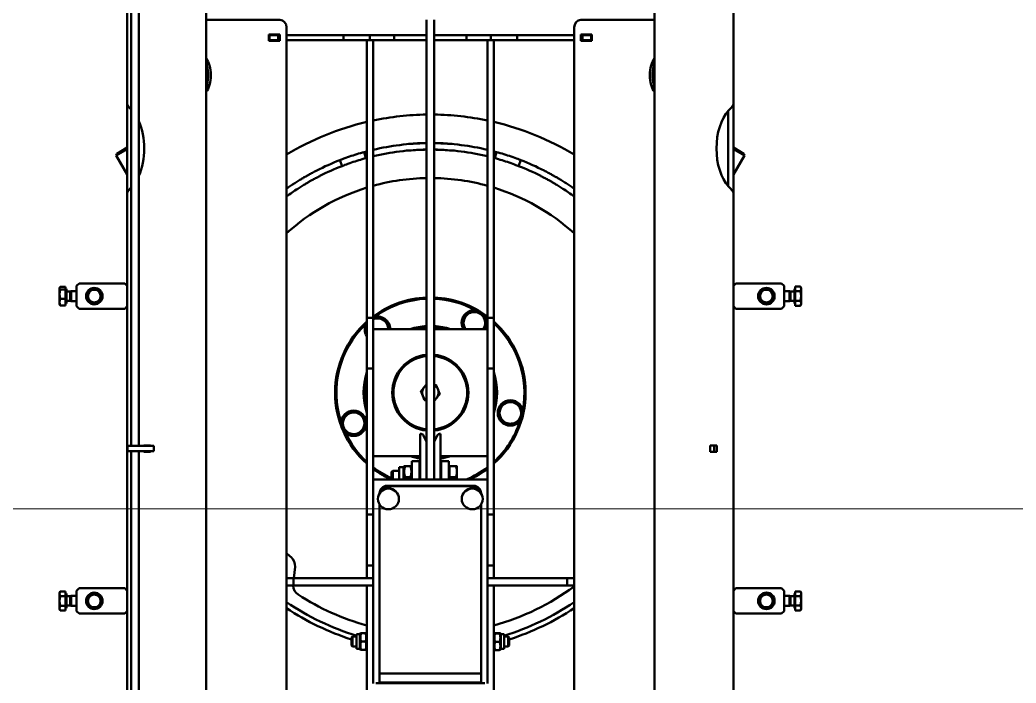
# Model space of a CAD drawing. Extents: x -3873 to 164127, y 7129 to 96529.
# Drawn here: x 77222 to 78006, y 68772 to 69294 of the extents above; entities that cross this region are included whole.
import ezdxf

# ---------------------------------------------------------------- set-up
doc = ezdxf.new("R2010")
doc.units = 0
doc.layers.add('LAYOUT Kromeka', color=1, linetype='CONTINUOUS', lineweight=5)
doc.layers.add('Visible (ISO)', color=7, linetype='CONTINUOUS', lineweight=50)

# ---------------------------------------------------------------- blocks, each defined once
blk = doc.blocks.new('388 gerdirme')
at = {"layer": 'Visible (ISO)', "color": 0}
for p, q in [((51320.12, 94783.49), (51319.18, 94782.95)), ((51320.94, 94783.49), (51320.12, 94783.49)), ((51326.51, 94783.49), (51320.94, 94783.49)), ((51332.19, 94783.49), (51326.51, 94783.49)), ((51333.12, 94783.49), (51332.19, 94783.49)), ((51333.12, 94783.49), (51334.05, 94782.95)), ((51560.12, 94783.49), (51559.84, 94783.33)), ((51561.92, 94783.49), (51560.12, 94783.49)), ((51568.16, 94783.49), (51561.92, 94783.49)), ((51572.86, 94783.49), (51568.16, 94783.49)), ((51573.12, 94783.49), (51572.86, 94783.49)), ((51573.12, 94783.49), (51573.39, 94783.33)), ((51319.11, 94778.79), (51319.11, 94782.91)), ((51322.76, 94778.79), (51319.11, 94778.79)), ((51320.92, 94778.79), (51320.92, 94778.19)), ((51320.92, 94778.19), (51332.32, 94778.19)), ((51322.76, 94778.79), (51322.76, 94782.91)), ((51330.26, 94778.79), (51322.76, 94778.79)), ((51322.95, 94778.19), (51322.95, 94775.21)), ((51330.26, 94778.79), (51330.26, 94782.91)), ((51334.12, 94778.79), (51330.26, 94778.79)), ((51330.28, 94778.19), (51330.28, 94775.21)), ((51332.32, 94778.79), (51332.32, 94778.19)), ((51334.12, 94778.79), (51334.12, 94782.91)), ((51559.32, 94778.79), (51559.32, 94782.91)), ((51564.51, 94778.79), (51559.32, 94778.79)), ((51560.92, 94778.79), (51560.92, 94778.19)), ((51560.92, 94778.19), (51572.32, 94778.19)), ((51562.95, 94778.19), (51562.95, 94775.21)), ((51564.51, 94778.79), (51564.51, 94782.91)), ((51571.8, 94778.79), (51564.51, 94778.79)), ((51570.28, 94778.19), (51570.28, 94775.21)), ((51571.8, 94778.79), (51571.8, 94782.91)), ((51573.91, 94778.79), (51571.8, 94778.79)), ((51572.32, 94778.79), (51572.32, 94778.19)), ((51573.91, 94778.79), (51573.91, 94782.91)), ((51316.62, 94768.19), (51318.62, 94770.19)), ((51316.62, 94768.19), (51316.62, 94732.19)), ((51334.62, 94770.19), (51318.62, 94770.19)), ((51322.95, 94775.21), (51322.62, 94774.44)), ((51322.62, 94774.44), (51330.62, 94774.44)), ((51322.62, 94774.44), (51322.62, 94770.19)), ((51322.95, 94775.21), (51330.28, 94775.21)), ((51330.28, 94775.21), (51330.62, 94774.44)), ((51330.62, 94774.44), (51330.62, 94770.19)), ((51334.62, 94770.19), (51336.62, 94768.19)), ((51336.62, 94732.19), (51336.62, 94768.19)), ((51556.62, 94768.19), (51558.62, 94770.19)), ((51556.62, 94768.19), (51556.62, 94732.19)), ((51574.62, 94770.19), (51558.62, 94770.19)), ((51562.95, 94775.21), (51562.62, 94774.44)), ((51562.62, 94774.44), (51570.62, 94774.44)), ((51562.62, 94774.44), (51562.62, 94770.19)), ((51562.95, 94775.21), (51570.28, 94775.21)), ((51570.28, 94775.21), (51570.62, 94774.44)), ((51570.62, 94774.44), (51570.62, 94770.19)), ((51574.62, 94770.19), (51576.62, 94768.19)), ((51576.62, 94732.19), (51576.62, 94768.19)), ((51329.12, 94762.19), (51324.12, 94762.19)), ((51569.12, 94762.19), (51564.12, 94762.19)), ((51320.62, 94756.19), (51320.62, 94753.69)), ((51332.62, 94753.69), (51332.62, 94756.19)), ((51560.62, 94756.19), (51560.62, 94753.69)), ((51572.62, 94753.69), (51572.62, 94756.19)), ((51677.39, 94738.89), (51662.33, 94730.19)), ((51682.41, 94730.19), (51677.39, 94738.89)), ((51678.76, 94738.52), (51677.39, 94738.89)), ((51678.76, 94738.52), (51683.57, 94730.19)), ((51648.26, 94730.19), (51244.97, 94730.19)), ((51318.62, 94730.19), (51316.62, 94732.19)), ((51336.62, 94732.19), (51334.62, 94730.19)), ((51444.62, 94718.9), (51444.62, 94730.09)), ((51448.62, 94730.09), (51444.62, 94730.09)), ((51448.62, 94718.9), (51448.62, 94730.09)), ((51558.62, 94730.19), (51556.62, 94732.19)), ((51576.62, 94732.19), (51574.62, 94730.19)), ((51648.26, 94730.19), (51717.47, 94730.19)), ((51971.62, 94730.19), (51717.47, 94730.19)), ((51444.62, 94727.09), (50921.62, 94727.09)), ((51444.62, 94721.09), (50921.62, 94721.09)), ((51971.62, 94727.09), (51448.62, 94727.09)), ((51971.62, 94721.09), (51448.62, 94721.09)), ((51444.12, 94717.19), (51444.62, 94717.19)), ((51444.12, 94712), (51444.12, 94717.19)), ((51444.62, 94715.19), (51444.12, 94715.19)), ((51444.62, 94718.9), (51444.62, 94709.4)), ((51448.62, 94718.9), (51448.62, 94709.4)), ((51448.62, 94717.19), (51449.12, 94717.19)), ((51449.12, 94715.19), (51448.62, 94715.19)), ((51449.12, 94717.19), (51449.12, 94712)), ((51444.62, 94712), (51444.12, 94712)), ((51448.62, 94709.4), (51444.62, 94709.4)), ((51449.12, 94712), (51448.62, 94712)), ((51884.12, 94668.19), (51151.62, 94668.19)), ((51784.12, 94655.35), (51784.12, 94668.19)), ((51784.12, 94655.35), (51784.12, 94645.24)), ((51784.12, 94610.08), (51784.12, 94645.24)), ((51767.62, 94618.74), (51772.62, 94618.74)), ((51767.62, 94610.08), (51767.62, 94618.74)), ((51768.12, 94618.38), (51768.12, 94618.74)), ((51772.12, 94618.38), (51772.12, 94618.74)), ((51772.62, 94618.74), (51772.62, 94610.08)), ((51767.62, 94612.08), (51768.12, 94612.08)), ((51768.12, 94618.38), (51772.12, 94618.38)), ((51768.12, 94611.45), (51768.12, 94618.38)), ((51768.12, 94611.45), (51772.12, 94611.45)), ((51772.12, 94611.45), (51772.12, 94618.38)), ((51772.12, 94612.08), (51772.62, 94612.08)), ((51778.12, 94604.89), (51244.12, 94604.89)), ((51338.62, 94604.89), (51338.62, 94599.42)), ((51344.62, 94599.42), (51344.62, 94604.89)), ((51772.62, 94610.08), (51767.62, 94610.08)), ((51768.12, 94559.94), (51768.12, 94604.89)), ((51772.12, 94559.94), (51772.12, 94604.89)), ((51338.62, 94599.42), (51344.62, 94599.42)), ((51338.62, 94536.69), (51338.62, 94599.42)), ((51344.62, 94541.69), (51344.62, 94599.42)), ((51353.36, 94598.21), (51344.62, 94599.14)), ((51673.74, 94562.95), (51669.08, 94561.14)), ((51768.12, 94559.94), (51772.12, 94559.94)), ((51768.12, 94541.69), (51768.12, 94559.94)), ((51772.12, 94539.19), (51772.12, 94559.94)), ((51288.82, 94549.69), (51300.42, 94549.69)), ((51288.82, 94547.19), (51288.82, 94549.69)), ((51291.38, 94553.69), (51290.62, 94552.92)), ((51298.62, 94552.92), (51290.62, 94552.92)), ((51290.62, 94549.69), (51290.62, 94552.92)), ((51291.38, 94553.69), (51297.85, 94553.69)), ((51297.85, 94553.69), (51298.62, 94552.92)), ((51298.62, 94549.69), (51298.62, 94552.92)), ((51300.42, 94547.19), (51300.42, 94549.69)), ((51164.62, 94541.69), (51338.62, 94541.69)), ((51288.82, 94547.19), (51288.12, 94546.78)), ((51288.12, 94546.2), (51288.12, 94546.78)), ((51288.12, 94542.67), (51288.12, 94546.2)), ((51288.82, 94541.69), (51288.12, 94542.09)), ((51288.82, 94547.19), (51300.42, 94547.19)), ((51294.62, 94542.67), (51294.62, 94546.2)), ((51300.42, 94547.19), (51301.12, 94546.78)), ((51300.42, 94541.69), (51301.12, 94542.09)), ((51301.12, 94546.78), (51301.12, 94546.2)), ((51301.12, 94542.67), (51301.12, 94546.2)), ((51344.62, 94541.69), (51354.62, 94541.69)), ((51344.62, 94541.69), (51344.62, 94538.2)), ((51354.62, 94541.69), (51394.62, 94541.69)), ((51354.62, 94541.69), (51354.62, 94536.69)), ((51394.62, 94541.69), (51509.62, 94541.69)), ((51394.62, 94541.69), (51394.62, 94536.69)), ((51509.62, 94541.69), (51549.62, 94541.69)), ((51509.62, 94541.69), (51509.62, 94536.69)), ((51549.62, 94541.69), (51768.12, 94541.69)), ((51549.62, 94541.69), (51549.62, 94536.69)), ((51680.1, 94543.73), (51675.28, 94542.41)), ((51768.12, 94541.69), (51768.12, 94536.69)), ((51261.56, 94536.69), (51422.15, 94536.69)), ((51261.9, 94534.69), (51261.9, 94448.69)), ((51344.62, 94536.69), (51344.62, 94538.2)), ((51406.89, 94532.96), (51407.03, 94532.96)), ((51422.15, 94536.69), (51422.15, 94530.29)), ((51422.15, 94536.69), (51509.62, 94536.69)), ((51440.62, 94499.69), (51440.62, 94536.69)), ((51509.62, 94536.69), (51549.62, 94536.69)), ((51540.62, 94536.69), (51540.62, 94494.69)), ((51549.62, 94536.69), (51768.12, 94536.69)), ((51768.12, 94539.19), (51772.12, 94539.19)), ((51768.12, 94520.19), (51768.12, 94536.69)), ((51772.12, 94520.19), (51772.12, 94539.19)), ((51261.9, 94531.69), (51262.39, 94531.69)), ((51269.33, 94531.69), (51262.39, 94531.69)), ((51262.39, 94531.69), (51262.39, 94451.69)), ((51402.55, 94531.69), (51269.33, 94531.69)), ((51269.33, 94451.69), (51269.33, 94531.69)), ((51416.88, 94457.69), (51416.88, 94525.69)), ((51417.22, 94457.69), (51417.22, 94525.69)), ((51422.15, 94530.29), (51422.15, 94453.09)), ((51422.15, 94522.19), (51428.2, 94522.19)), ((51429.12, 94521.27), (51422.15, 94521.27)), ((51428.2, 94522.19), (51429.12, 94521.27)), ((51429.12, 94516.19), (51429.12, 94521.27)), ((51768.12, 94520.19), (51772.12, 94520.19)), ((51768.12, 94494.69), (51768.12, 94520.19)), ((51772.12, 94494.69), (51772.12, 94520.19)), ((51406.89, 94516.41), (51407.03, 94516.41)), ((51422.15, 94516.19), (51431.92, 94516.19)), ((51422.15, 94512.69), (51431.92, 94512.69)), ((51424.12, 94507.35), (51424.12, 94511.53)), ((51431.92, 94512.69), (51431.92, 94516.19)), ((51431.92, 94512.69), (51432.62, 94512.28)), ((51432.62, 94512.28), (51432.62, 94511.53)), ((51432.62, 94507.35), (51432.62, 94511.53)), ((51430.62, 94506.19), (51422.15, 94506.19)), ((51430.62, 94506.19), (51436.62, 94506.19)), ((51431.92, 94506.19), (51432.62, 94506.59)), ((51436.62, 94500.19), (51436.62, 94506.19)), ((51681.29, 94508.37), (51681.39, 94508.38)), ((51686.37, 94508.82), (51686.47, 94508.82)), ((51422.15, 94500.19), (51430.62, 94500.19)), ((51458.12, 94499.69), (51422.15, 94499.69)), ((51422.15, 94494.69), (51784.23, 94494.69)), ((51429.12, 94499.69), (51429.12, 94500.19)), ((51436.62, 94500.19), (51430.62, 94500.19)), ((51452.95, 94495.33), (51456.95, 94497.15)), ((51458.12, 94498.97), (51458.12, 94499.69)), ((51422.15, 94488.69), (51784.23, 94488.69)), ((51452.95, 94488.05), (51456.95, 94486.22)), ((51540.62, 94488.69), (51540.62, 94446.69)), ((51768.12, 94463.19), (51768.12, 94488.69)), ((51772.12, 94463.19), (51772.12, 94488.69)), ((51458.12, 94483.69), (51422.15, 94483.69)), ((51430.62, 94483.19), (51422.15, 94483.19)), ((51429.12, 94483.19), (51429.12, 94483.69)), ((51430.62, 94483.19), (51436.62, 94483.19)), ((51436.62, 94477.19), (51436.62, 94483.19)), ((51440.62, 94446.69), (51440.62, 94483.69)), ((51458.12, 94483.69), (51458.12, 94484.4)), ((51422.15, 94477.19), (51430.62, 94477.19)), ((51422.15, 94476.59), (51424.12, 94476.59)), ((51422.15, 94470.79), (51428.37, 94470.79)), ((51424.12, 94476.59), (51432.62, 94476.59)), ((51424.12, 94476.59), (51424.12, 94471.55)), ((51428.37, 94470.79), (51432.62, 94470.79)), ((51436.62, 94477.19), (51430.62, 94477.19)), ((51431.82, 94476.59), (51431.82, 94477.19)), ((51432.62, 94476.59), (51432.62, 94471.55)), ((51681.39, 94475), (51681.29, 94475.01)), ((51686.47, 94474.55), (51686.37, 94474.56)), ((51406.89, 94466.96), (51407.03, 94466.96)), ((51768.12, 94463.19), (51772.12, 94463.19)), ((51768.12, 94446.69), (51768.12, 94463.19)), ((51772.12, 94444.19), (51772.12, 94463.19)), ((51422.15, 94446.69), (51261.56, 94446.69)), ((51262.39, 94451.69), (51261.9, 94451.69)), ((51269.33, 94451.69), (51262.39, 94451.69)), ((51269.33, 94451.69), (51402.55, 94451.69)), ((51338.62, 94446.69), (51338.62, 94383.95)), ((51344.62, 94446.69), (51344.62, 94445.18)), ((51354.62, 94446.69), (51354.62, 94441.69)), ((51394.62, 94446.69), (51394.62, 94441.69)), ((51406.89, 94450.41), (51407.03, 94450.41)), ((51422.15, 94453.09), (51422.15, 94446.69)), ((51422.15, 94446.69), (51509.62, 94446.69)), ((51509.62, 94446.69), (51549.62, 94446.69)), ((51509.62, 94446.69), (51509.62, 94441.69)), ((51549.62, 94446.69), (51768.12, 94446.69)), ((51549.62, 94446.69), (51549.62, 94441.69)), ((51768.12, 94446.69), (51768.12, 94441.69)), ((51164.62, 94441.69), (51338.62, 94441.69)), ((51287.95, 94440.7), (51287.95, 94437.17)), ((51288.82, 94441.69), (51288.11, 94441.28)), ((51294.26, 94440.7), (51294.26, 94437.17)), ((51300.42, 94441.69), (51301.12, 94441.28)), ((51300.93, 94440.7), (51300.93, 94437.17)), ((51301.29, 94440.7), (51301.29, 94437.17)), ((51344.62, 94445.18), (51344.62, 94441.69)), ((51344.62, 94441.69), (51354.62, 94441.69)), ((51344.62, 94441.69), (51344.62, 94383.95)), ((51354.62, 94441.69), (51394.62, 94441.69)), ((51394.62, 94441.69), (51509.62, 94441.69)), ((51509.62, 94441.69), (51549.62, 94441.69)), ((51549.62, 94441.69), (51768.12, 94441.69)), ((51680.1, 94439.65), (51675.28, 94440.97)), ((51768.12, 94444.19), (51772.12, 94444.19)), ((51768.12, 94423.44), (51768.12, 94441.69)), ((51772.12, 94423.44), (51772.12, 94444.19)), ((51288.82, 94436.19), (51288.11, 94436.6)), ((51300.42, 94436.19), (51288.82, 94436.19)), ((51288.82, 94436.19), (51288.82, 94433.69)), ((51300.42, 94433.69), (51288.82, 94433.69)), ((51290.62, 94433.69), (51290.62, 94430.46)), ((51298.62, 94433.69), (51298.62, 94430.46)), ((51300.42, 94436.19), (51301.12, 94436.6)), ((51300.42, 94436.19), (51300.42, 94433.69)), ((51290.62, 94430.46), (51298.62, 94430.46)), ((51291.38, 94429.69), (51290.62, 94430.46)), ((51297.85, 94429.69), (51291.38, 94429.69)), ((51297.85, 94429.69), (51298.62, 94430.46)), ((51768.12, 94378.49), (51768.12, 94423.44)), ((51768.12, 94423.44), (51772.12, 94423.44)), ((51772.12, 94378.49), (51772.12, 94423.44)), ((51669.08, 94422.24), (51673.74, 94420.42)), ((51344.62, 94383.95), (51338.62, 94383.95)), ((51338.62, 94383.95), (51338.62, 94378.49)), ((51344.62, 94378.49), (51344.62, 94383.95)), ((51778.12, 94378.49), (51156.62, 94378.49)), ((51767.62, 94373.29), (51767.62, 94364.63)), ((51772.62, 94373.29), (51767.62, 94373.29)), ((51767.62, 94371.29), (51768.12, 94371.29)), ((51768.12, 94371.93), (51772.12, 94371.93)), ((51768.12, 94365), (51768.12, 94371.93)), ((51772.12, 94365), (51772.12, 94371.93)), ((51772.12, 94371.29), (51772.62, 94371.29)), ((51772.62, 94364.63), (51772.62, 94373.29)), ((51784.12, 94373.29), (51784.12, 94338.13)), ((51767.62, 94364.63), (51772.62, 94364.63)), ((51768.12, 94365), (51772.12, 94365)), ((51768.12, 94364.63), (51768.12, 94365)), ((51772.12, 94364.63), (51772.12, 94365)), ((51784.12, 94328.02), (51784.12, 94338.13)), ((51784.12, 94328.02), (51784.12, 94315.19)), ((51884.12, 94315.19), (50921.62, 94315.19)), ((51449.12, 94271.38), (51444.12, 94271.38)), ((51444.12, 94271.38), (51444.12, 94266.19)), ((51449.12, 94268.19), (51444.12, 94268.19)), ((51444.12, 94266.19), (51449.12, 94266.19)), ((51449.12, 94266.19), (51449.12, 94271.38)), ((51648.26, 94253.19), (51244.97, 94253.19)), ((51316.62, 94251.19), (51318.62, 94253.19)), ((51316.62, 94251.19), (51316.62, 94215.19)), ((51334.62, 94253.19), (51336.62, 94251.19)), ((51336.62, 94215.19), (51336.62, 94251.19)), ((51556.62, 94251.19), (51558.62, 94253.19)), ((51556.62, 94251.19), (51556.62, 94215.19)), ((51574.62, 94253.19), (51576.62, 94251.19)), ((51576.62, 94215.19), (51576.62, 94251.19)), ((51648.26, 94253.19), (51717.47, 94253.19)), ((51712.44, 94257.19), (51653.3, 94257.19)), ((51662.33, 94253.19), (51677.39, 94244.49)), ((51677.39, 94244.49), (51682.41, 94253.19)), ((51683.57, 94253.19), (51678.76, 94244.86)), ((51971.62, 94253.19), (51717.47, 94253.19)), ((51678.76, 94244.86), (51677.39, 94244.49)), ((51320.62, 94229.69), (51320.62, 94227.19)), ((51332.62, 94227.19), (51332.62, 94229.69)), ((51560.62, 94229.69), (51560.62, 94227.19)), ((51572.62, 94227.19), (51572.62, 94229.69)), ((51324.12, 94221.19), (51329.12, 94221.19)), ((51564.12, 94221.19), (51569.12, 94221.19)), ((51318.62, 94213.19), (51316.62, 94215.19)), ((51318.62, 94213.19), (51334.62, 94213.19)), ((51322.62, 94208.94), (51322.62, 94213.19)), ((51330.62, 94208.94), (51330.62, 94213.19)), ((51336.62, 94215.19), (51334.62, 94213.19)), ((51558.62, 94213.19), (51556.62, 94215.19)), ((51558.62, 94213.19), (51574.62, 94213.19)), ((51562.62, 94208.94), (51562.62, 94213.19)), ((51570.62, 94208.94), (51570.62, 94213.19)), ((51576.62, 94215.19), (51574.62, 94213.19)), ((51319.11, 94204.59), (51319.11, 94200.47)), ((51319.11, 94204.59), (51322.97, 94204.59)), ((51332.32, 94205.19), (51320.92, 94205.19)), ((51320.92, 94204.59), (51320.92, 94205.19)), ((51330.62, 94208.94), (51322.62, 94208.94)), ((51322.95, 94208.17), (51322.62, 94208.94)), ((51330.28, 94208.17), (51322.95, 94208.17)), ((51322.95, 94205.19), (51322.95, 94208.17)), ((51322.97, 94204.59), (51330.47, 94204.59)), ((51322.97, 94204.59), (51322.97, 94200.47)), ((51330.28, 94208.17), (51330.62, 94208.94)), ((51330.28, 94205.19), (51330.28, 94208.17)), ((51330.47, 94204.59), (51334.12, 94204.59)), ((51330.47, 94204.59), (51330.47, 94200.47)), ((51332.32, 94204.59), (51332.32, 94205.19)), ((51334.12, 94204.59), (51334.12, 94200.47)), ((51559.11, 94204.59), (51559.11, 94200.47)), ((51559.11, 94204.59), (51562.97, 94204.59)), ((51572.32, 94205.19), (51560.92, 94205.19)), ((51560.92, 94204.59), (51560.92, 94205.19)), ((51570.62, 94208.94), (51562.62, 94208.94)), ((51562.95, 94208.17), (51562.62, 94208.94)), ((51570.28, 94208.17), (51562.95, 94208.17)), ((51562.95, 94205.19), (51562.95, 94208.17)), ((51562.97, 94204.59), (51570.47, 94204.59)), ((51562.97, 94204.59), (51562.97, 94200.47)), ((51570.28, 94208.17), (51570.62, 94208.94)), ((51570.28, 94205.19), (51570.28, 94208.17)), ((51570.47, 94204.59), (51574.12, 94204.59)), ((51570.47, 94204.59), (51570.47, 94200.47)), ((51572.32, 94204.59), (51572.32, 94205.19)), ((51574.12, 94204.59), (51574.12, 94200.47)), ((51320.12, 94199.89), (51319.18, 94200.43)), ((51320.12, 94199.89), (51321.04, 94199.89)), ((51321.04, 94199.89), (51326.72, 94199.89)), ((51326.72, 94199.89), (51332.3, 94199.89)), ((51332.3, 94199.89), (51333.12, 94199.89)), ((51333.12, 94199.89), (51334.05, 94200.43)), ((51560.12, 94199.89), (51559.18, 94200.43)), ((51560.12, 94199.89), (51561.04, 94199.89)), ((51561.04, 94199.89), (51566.72, 94199.89)), ((51566.72, 94199.89), (51572.3, 94199.89)), ((51572.3, 94199.89), (51573.12, 94199.89)), ((51573.12, 94199.89), (51574.05, 94200.43))]:
    blk.add_line(p, q, dxfattribs=at)
for centre, radius in [((51326.62, 94756.19), 6.5), ((51326.62, 94756.19), 6), ((51326.62, 94756.19), 5), ((51566.62, 94756.19), 6.5), ((51566.62, 94756.19), 6), ((51566.62, 94756.19), 5), ((51466.48, 94552.04), 10), ((51474.67, 94428.68), 10), ((51326.62, 94227.19), 6.5), ((51326.62, 94227.19), 6), ((51326.62, 94227.19), 5), ((51566.62, 94227.19), 6.5), ((51566.62, 94227.19), 6), ((51566.62, 94227.19), 5)]:
    blk.add_circle(centre, radius, dxfattribs=at)
for centre, radius, start, end in [((51490.62, 94491.69), 204, 146.29647, 162.30671), ((51490.62, 94491.69), 200, 145.52868, 163.14204), ((51490.62, 94491.69), 169.75, 138.17516, 139.79525), ((51490.62, 94491.69), 169, 17.20899, 42.05279), ((51490.62, 94491.69), 191.5, 32.99331, 36.23625), ((51490.62, 94491.69), 196.5, 32.91708, 35.17495), ((51490.62, 94491.69), 219, 13.19762, 31.12381), ((51490.62, 94491.69), 190, 146.84525, 164.74248), ((51339.08, 94590.68), 9, 92.97713, 146.84525), ((51354.29, 94606.91), 8.75, 263.94261, 319.79525), ((51490.62, 94491.69), 196.5, 21.26441, 27.08292), ((51490.62, 94491.69), 191.5, 21.26441, 27.00669), ((51490.62, 94491.69), 75, 41.81031, 138.18969), ((51490.62, 94491.69), 74, 43.39687, 108.19362), ((51490.62, 94491.69), 74, 115.39687, 137.49336), ((51466.48, 94552.04), 8.5, 117.79525, 177.79525), ((51466.48, 94552.04), 8.5, 57.79525, 117.79525), ((51466.48, 94552.04), 8.5, 357.79525, 57.79525), ((51466.48, 94552.04), 8.5, 177.79525, 237.79525), ((51466.48, 94552.04), 8.5, 297.79525, 357.79525), ((51490.62, 94491.69), 191.5, 15.35763, 18.9017), ((51490.62, 94491.69), 196.5, 15.35763, 18.9017), ((51466.48, 94552.04), 8.5, 237.79525, 297.79525), ((51490.62, 94491.69), 52.5, 72.24721, 107.75279), ((51490.62, 94491.69), 51.5, 76.13757, 103.86243), ((51540.56, 94533.29), 10, 57.10857, 122.89143), ((51540.56, 94533.29), 8.5, 81.07181, 98.92819), ((51490.62, 94491.69), 191.5, 15.13514, 15.35763), ((51490.62, 94491.69), 196.5, 14.74117, 15.35763), ((51490.62, 94491.69), 75, 143.1301, 155.90762), ((51490.62, 94491.69), 74, 142.54717, 155.65927), ((51540.56, 94533.29), 10, 270.33301, 19.85866), ((51540.56, 94533.29), 8.5, 297.79525, 357.79525), ((51540.56, 94533.29), 8.5, 357.79525, 23.5562), ((51490.62, 94491.69), 74, 2.32344, 36.19362), ((51490.62, 94491.69), 75, 2.29244, 36.8699), ((51490.62, 94491.69), 169, 1.01714, 15.44256), ((51490.62, 94491.69), 191.5, 0.89762, 13.59085), ((51490.62, 94491.69), 196.5, 0.87478, 13.23865), ((51490.62, 94491.69), 219, 0.7849, 11.85757), ((51540.56, 94533.29), 8.5, 270.39178, 297.79525), ((51490.62, 94491.69), 30, 5.73917, 174.26083), ((51490.62, 94491.69), 29, 5.93777, 174.06223), ((51490.62, 94491.69), 52.5, 162.24721, 171.23507), ((51490.62, 94491.69), 51.5, 166.13757, 171.0635), ((51490.62, 94491.69), 52.5, 3.27583, 17.75279), ((51490.62, 94491.69), 51.5, 3.33951, 13.86243), ((51490.62, 94491.69), 191.4, 0.89809, 5), ((51490.62, 94491.69), 196.6, 0.87433, 5), ((51454.62, 94491.69), 4, 114.5842, 131.40962), ((51456.12, 94498.97), 2, 294.5842, 0), ((51490.62, 94491.69), 6.5, 111.76893, 152.51357), ((51490.62, 94491.69), 6.5, 51.76893, 111.76893), ((51490.62, 94491.69), 6.5, 27.48643, 51.76893), ((51454.62, 94491.69), 4, 228.59038, 245.4158), ((51456.12, 94484.4), 2, 0, 65.4158), ((51490.62, 94491.69), 30, 185.73917, 354.26083), ((51490.62, 94491.69), 29, 185.93777, 354.06223), ((51490.62, 94491.69), 6.5, 207.48643, 231.76893), ((51490.62, 94491.69), 6.5, 231.76893, 291.76893), ((51490.62, 94491.69), 6.5, 291.76893, 332.51357), ((51490.62, 94491.69), 52.5, 342.24721, 356.72417), ((51490.62, 94491.69), 51.5, 346.13757, 356.66049), ((51490.62, 94491.69), 75, 323.1301, 357.70756), ((51490.62, 94491.69), 74, 331.39687, 357.67656), ((51490.62, 94491.69), 169, 344.55744, 358.98286), ((51490.62, 94491.69), 191.5, 346.40915, 359.10238), ((51490.62, 94491.69), 191.4, 355, 359.10191), ((51490.62, 94491.69), 196.5, 346.76135, 359.12522), ((51490.62, 94491.69), 196.6, 355, 359.12567), ((51490.62, 94491.69), 219, 348.14243, 359.2151), ((51425.76, 94487.39), 5.5, 310.25329, 317.75623), ((51490.62, 94491.69), 52.5, 188.76493, 197.75279), ((51490.62, 94491.69), 51.5, 188.9365, 193.86243), ((51490.62, 94491.69), 74, 202.29772, 217.45283), ((51545.62, 94457.05), 10, 240.0021, 119.9979), ((51545.62, 94457.05), 8.5, 117.79525, 126.02924), ((51545.62, 94457.05), 8.5, 57.79525, 117.79525), ((51545.62, 94457.05), 8.5, 357.79525, 57.79525), ((51490.62, 94491.69), 75, 204.09238, 216.8699), ((51545.62, 94457.05), 8.5, 297.79525, 357.79525), ((51545.62, 94457.05), 8.5, 233.97076, 237.79525), ((51545.62, 94457.05), 8.5, 237.79525, 297.79525), ((51490.62, 94491.69), 74, 322.54717, 324.19362), ((51490.62, 94491.69), 190, 195.25752, 216.56846), ((51490.62, 94491.69), 75, 221.81031, 318.18969), ((51490.62, 94491.69), 74, 222.50664, 252.19362), ((51490.62, 94491.69), 52.5, 252.24721, 287.75279), ((51490.62, 94491.69), 74, 259.39687, 317.49336), ((51490.62, 94491.69), 51.5, 256.13757, 283.86243), ((51479.57, 94448.06), 6.5, 258.78487, 281.21513), ((51490.62, 94491.69), 169, 317.94721, 342.79101), ((51490.62, 94491.69), 191.5, 341.0983, 344.64237), ((51490.62, 94491.69), 191.5, 344.64237, 344.86486), ((51490.62, 94491.69), 196.5, 341.0983, 344.64237), ((51490.62, 94491.69), 219, 328.87619, 346.80238), ((51490.62, 94491.69), 196.5, 344.64237, 345.25883), ((51490.62, 94491.69), 200, 196.85796, 214.47132), ((51474.67, 94428.68), 8.5, 117.79525, 177.79525), ((51474.67, 94428.68), 8.5, 57.79525, 117.79525), ((51474.67, 94428.68), 8.5, 357.79525, 57.79525), ((51490.62, 94491.69), 204, 197.69329, 213.70353), ((51474.67, 94428.68), 8.5, 177.79525, 237.79525), ((51474.67, 94428.68), 8.5, 297.79525, 357.79525), ((51474.67, 94428.68), 8.5, 237.79525, 297.79525), ((51490.62, 94491.69), 191.5, 332.99331, 338.73559), ((51490.62, 94491.69), 196.5, 332.91708, 338.73559), ((51490.62, 94491.69), 191.5, 323.76375, 327.00669), ((51490.62, 94491.69), 196.5, 324.82505, 327.08292)]:
    blk.add_arc(centre, radius, start, end, dxfattribs=at)
for centre, major_axis, ratio, start_param, end_param in [((51682.87, 94736.89), (-35, 0), 0.571429, 0.910444, 2.231149), ((51740.62, 94671.9), (-15, 0), 0.5, 0.518081, 2.623512), ((51740.62, 94674.07), (-15, 0), 0.5, 1.071008, 2.070584), ((51778.12, 94610.08), (6, 0), 0.866025, 4.712389, 6.283185), ((51407.03, 94524.69), (0, 8.27), 0.984808, 3.141593, 6.283185), ((51411.32, 94525.69), (0, 6), 0.984808, 4.712389, 6.273026), ((51410.97, 94525.69), (0, 6), 0.984808, 4.712389, 6.210043), ((51407.03, 94458.69), (0, 8.27), 0.984808, 3.141593, 6.283185), ((51411.32, 94457.69), (0, -6), 0.984808, 0.01016, 1.570796), ((51410.97, 94457.69), (0, -6), 0.984808, 0.073142, 1.570796), ((51778.12, 94373.29), (6, 0), 0.866025, 0, 1.570796), ((51740.62, 94311.47), (15, 0), 0.5, 0.518081, 2.623512), ((51740.62, 94309.31), (15, 0), 0.5, 1.071008, 2.070584), ((51682.87, 94246.49), (-35, 0), 0.571429, 3.688444, 5.736334)]:
    blk.add_ellipse(centre, major_axis=major_axis, ratio=ratio, start_param=start_param, end_param=end_param, dxfattribs=at)
for centre in [(51406.89, 94524.69), (51406.89, 94458.69)]:
    blk.add_ellipse(centre, major_axis=(0, 8.27), ratio=0.984808, dxfattribs=at)
for points, weights in [([(51320.94, 94783.49), (51320.09, 94783.49), (51319.11, 94782.91)], [1, 1.0379548493, 1]), ([(51322.76, 94782.91), (51321.78, 94783.49), (51320.94, 94783.49)], [1, 1.0379548493, 1]), ([(51326.51, 94783.49), (51324.77, 94783.49), (51322.76, 94782.91)], [1, 1.0379548493, 1]), ([(51330.26, 94782.91), (51328.25, 94783.49), (51326.51, 94783.49)], [1, 1.0379548493, 1]), ([(51332.19, 94783.49), (51331.3, 94783.49), (51330.26, 94782.91)], [1, 1.0379548493, 1]), ([(51334.12, 94782.91), (51333.09, 94783.49), (51332.19, 94783.49)], [1, 1.0379548493, 1]), ([(51561.92, 94783.49), (51560.72, 94783.49), (51559.32, 94782.91)], [1, 1.0379548493, 1]), ([(51559.32, 94782.91), (51559.6, 94783.19), (51559.84, 94783.33)], [1, 1.01806775134, 1.01893381992]), ([(51564.51, 94782.91), (51563.12, 94783.49), (51561.92, 94783.49)], [1, 1.0379548493, 1]), ([(51568.16, 94783.49), (51566.47, 94783.49), (51564.51, 94782.91)], [1, 1.0379548493, 1]), ([(51571.8, 94782.91), (51569.85, 94783.49), (51568.16, 94783.49)], [1, 1.0379548493, 1]), ([(51572.86, 94783.49), (51572.37, 94783.49), (51571.8, 94782.91)], [1, 1.0379548493, 1]), ([(51573.91, 94782.91), (51573.34, 94783.49), (51572.86, 94783.49)], [1, 1.0379548493, 1]), ([(51334.05, 94782.95), (51334.09, 94782.93), (51334.12, 94782.91)], [1.00241870254, 1.00125055518, 1]), ([(51457.99, 94552.37), (51458.08, 94554.65), (51458.18, 94557.27)], [1, 1.0379548493, 1]), ([(51458.18, 94557.27), (51460.5, 94558.5), (51462.52, 94559.56)], [1, 1.0379548493, 1]), ([(51462.52, 94559.56), (51464.53, 94560.62), (51466.86, 94561.85)], [1, 1.0379548493, 1]), ([(51466.86, 94561.85), (51469.08, 94560.45), (51471.01, 94559.23)], [1, 1.0379548493, 1]), ([(51471.01, 94559.23), (51472.94, 94558.02), (51475.16, 94556.62)], [1, 1.0379548493, 1]), ([(51475.16, 94556.62), (51475.06, 94553.99), (51474.98, 94551.72)], [1, 1.0379548493, 1]), ([(51457.8, 94547.47), (51457.9, 94550.09), (51457.99, 94552.37)], [1, 1.0379548493, 1]), ([(51474.98, 94551.72), (51474.89, 94549.44), (51474.79, 94546.81)], [1, 1.0379548493, 1]), ([(51294.62, 94546.2), (51291.37, 94547.29), (51288.12, 94546.2)], [1, 1.15470053838, 1]), ([(51288.12, 94542.67), (51291.37, 94541.59), (51294.62, 94542.67)], [1, 1.15470053838, 1]), ([(51301.12, 94546.2), (51297.87, 94547.29), (51294.62, 94546.2)], [1, 1.15470053838, 1]), ([(51294.62, 94542.67), (51297.87, 94541.59), (51301.12, 94542.67)], [1, 1.15470053838, 1]), ([(51461.95, 94544.85), (51460.02, 94546.06), (51457.8, 94547.47)], [1, 1.0379548493, 1]), ([(51466.1, 94542.23), (51463.88, 94543.64), (51461.95, 94544.85)], [1, 1.0379548493, 1]), ([(51470.45, 94544.52), (51468.43, 94543.46), (51466.1, 94542.23)], [1, 1.0379548493, 1]), ([(51474.79, 94546.81), (51472.46, 94545.59), (51470.45, 94544.52)], [1, 1.0379548493, 1]), ([(51538.26, 94541.69), (51539.52, 94542.35), (51540.94, 94543.1)], [1.01820786802, 1.02279896922, 1]), ([(51540.94, 94543.1), (51542.12, 94542.36), (51543.17, 94541.69)], [1, 1.01979416927, 1.01894227385]), ([(51549.05, 94532.96), (51548.96, 94530.69), (51548.86, 94528.06)], [1, 1.0379548493, 1]), ([(51549.19, 94536.69), (51549.12, 94534.75), (51549.05, 94532.96)], [1.01320356443, 1.02944513678, 1]), ([(51544.52, 94525.77), (51542.68, 94524.8), (51540.62, 94523.71)], [1, 1.03447679998, 1.00631866615]), ([(51548.86, 94528.06), (51546.54, 94526.83), (51544.52, 94525.77)], [1, 1.0379548493, 1]), ([(51424.12, 94511.53), (51423.08, 94511.87), (51422.15, 94512.05)], [1, 1.0336064763, 1.05261190128]), ([(51432.62, 94511.53), (51428.37, 94512.94), (51424.12, 94511.53)], [1, 1.15470053838, 1]), ([(51422.15, 94506.82), (51423.08, 94507.01), (51424.12, 94507.35)], [1.05261190128, 1.0336064763, 1]), ([(51424.12, 94507.35), (51428.37, 94505.94), (51432.62, 94507.35)], [1, 1.15470053838, 1]), ([(51484.48, 94494.69), (51484.6, 94495.47), (51484.72, 94496.33)], [1.01853396805, 1.01607644822, 1]), ([(51484.72, 94496.33), (51486.59, 94497.08), (51488.2, 94497.73)], [1, 1.0379548493, 1]), ([(51488.2, 94497.73), (51489.82, 94498.37), (51491.69, 94499.12)], [1, 1.0379548493, 1]), ([(51491.69, 94499.12), (51493.27, 94497.87), (51494.64, 94496.79)], [1, 1.0379548493, 1]), ([(51494.64, 94496.79), (51495.89, 94495.81), (51497.31, 94494.69)], [1, 1.03472836728, 1.00590440772]), ([(51486.59, 94486.58), (51485.34, 94487.57), (51483.92, 94488.69)], [1, 1.03472836728, 1.00590440772]), ([(51489.54, 94484.26), (51487.96, 94485.51), (51486.59, 94486.58)], [1, 1.0379548493, 1]), ([(51493.03, 94485.65), (51491.41, 94485.01), (51489.54, 94484.26)], [1, 1.0379548493, 1]), ([(51496.51, 94487.04), (51494.64, 94486.3), (51493.03, 94485.65)], [1, 1.0379548493, 1]), ([(51496.75, 94488.69), (51496.64, 94487.91), (51496.51, 94487.04)], [1.01853396805, 1.01607644822, 1]), ([(51422.15, 94471.02), (51423.08, 94471.2), (51424.12, 94471.55)], [1.01873635095, 1.01683850949, 1]), ([(51424.12, 94471.55), (51426.39, 94470.79), (51428.37, 94470.79)], [1, 1.0379548493, 1]), ([(51428.37, 94470.79), (51430.34, 94470.79), (51432.62, 94471.55)], [1, 1.0379548493, 1]), ([(51432.62, 94471.55), (51432.62, 94470.79), (51432.62, 94470.79)], [1, 1.0379548493, 1]), ([(51540.62, 94464.02), (51541.14, 94464.29), (51541.65, 94464.57)], [1.01418998829, 1.00944572948, 1]), ([(51541.65, 94464.57), (51543.67, 94465.63), (51545.99, 94466.86)], [1, 1.0379548493, 1]), ([(51545.99, 94466.86), (51548.22, 94465.45), (51550.15, 94464.24)], [1, 1.0379548493, 1]), ([(51550.15, 94464.24), (51552.07, 94463.03), (51554.3, 94461.62)], [1, 1.0379548493, 1]), ([(51554.11, 94456.72), (51554.02, 94454.44), (51553.92, 94451.82)], [1, 1.0379548493, 1]), ([(51554.3, 94461.62), (51554.2, 94459), (51554.11, 94456.72)], [1, 1.0379548493, 1]), ([(51541.09, 94449.86), (51540.85, 94450), (51540.62, 94450.15)], [1, 1.00447073997, 1.00788825401]), ([(51545.24, 94447.24), (51543.01, 94448.64), (51541.09, 94449.86)], [1, 1.0379548493, 1]), ([(51549.58, 94449.53), (51547.56, 94448.47), (51545.24, 94447.24)], [1, 1.0379548493, 1]), ([(51553.92, 94451.82), (51551.59, 94450.59), (51549.58, 94449.53)], [1, 1.0379548493, 1]), ([(51287.95, 94440.7), (51288.03, 94441.24), (51288.11, 94441.28)], [1, 1.07051713108, 1.07674662842]), ([(51294.26, 94440.7), (51291.1, 94441.79), (51287.95, 94440.7)], [1, 1.15470053838, 1]), ([(51300.93, 94440.7), (51297.6, 94441.79), (51294.26, 94440.7)], [1, 1.15470053838, 1]), ([(51301.29, 94440.7), (51301.11, 94441.79), (51300.93, 94440.7)], [1, 1.15470053838, 1]), ([(51470.7, 94436.2), (51472.72, 94437.26), (51475.04, 94438.48)], [1, 1.0379548493, 1]), ([(51475.04, 94438.48), (51477.27, 94437.08), (51479.2, 94435.87)], [1, 1.0379548493, 1]), ([(51287.95, 94437.17), (51291.1, 94436.09), (51294.26, 94437.17)], [1, 1.15470053838, 1]), ([(51288.11, 94436.6), (51288.03, 94436.64), (51287.95, 94437.17)], [1.07674662842, 1.07051713108, 1]), ([(51294.26, 94437.17), (51297.6, 94436.09), (51300.93, 94437.17)], [1, 1.15470053838, 1]), ([(51300.93, 94437.17), (51301.11, 94436.09), (51301.29, 94437.17)], [1, 1.15470053838, 1]), ([(51466.17, 94429), (51466.26, 94431.28), (51466.36, 94433.91)], [1, 1.0379548493, 1]), ([(51466.36, 94433.91), (51468.69, 94435.13), (51470.7, 94436.2)], [1, 1.0379548493, 1]), ([(51479.2, 94435.87), (51481.12, 94434.65), (51483.35, 94433.25)], [1, 1.0379548493, 1]), ([(51483.35, 94433.25), (51483.25, 94430.63), (51483.16, 94428.35)], [1, 1.0379548493, 1]), ([(51465.98, 94424.1), (51466.08, 94426.73), (51466.17, 94429)], [1, 1.0379548493, 1]), ([(51470.14, 94421.48), (51468.21, 94422.7), (51465.98, 94424.1)], [1, 1.0379548493, 1]), ([(51482.97, 94423.45), (51480.64, 94422.22), (51478.63, 94421.16)], [1, 1.0379548493, 1]), ([(51483.16, 94428.35), (51483.07, 94426.07), (51482.97, 94423.45)], [1, 1.0379548493, 1]), ([(51474.29, 94418.87), (51472.06, 94420.27), (51470.14, 94421.48)], [1, 1.0379548493, 1]), ([(51478.63, 94421.16), (51476.61, 94420.09), (51474.29, 94418.87)], [1, 1.0379548493, 1]), ([(51319.18, 94200.43), (51319.14, 94200.45), (51319.11, 94200.47)], [1.00241870254, 1.00125055518, 1]), ([(51319.11, 94200.47), (51320.14, 94199.89), (51321.04, 94199.89)], [1, 1.0379548493, 1]), ([(51321.04, 94199.89), (51321.93, 94199.89), (51322.97, 94200.47)], [1, 1.0379548493, 1]), ([(51322.97, 94200.47), (51324.98, 94199.89), (51326.72, 94199.89)], [1, 1.0379548493, 1]), ([(51326.72, 94199.89), (51328.46, 94199.89), (51330.47, 94200.47)], [1, 1.0379548493, 1]), ([(51330.47, 94200.47), (51331.45, 94199.89), (51332.3, 94199.89)], [1, 1.0379548493, 1]), ([(51332.3, 94199.89), (51333.14, 94199.89), (51334.12, 94200.47)], [1, 1.0379548493, 1]), ([(51559.18, 94200.43), (51559.14, 94200.45), (51559.11, 94200.47)], [1.00241870254, 1.00125055518, 1]), ([(51559.11, 94200.47), (51560.14, 94199.89), (51561.04, 94199.89)], [1, 1.0379548493, 1]), ([(51561.04, 94199.89), (51561.93, 94199.89), (51562.97, 94200.47)], [1, 1.0379548493, 1]), ([(51562.97, 94200.47), (51564.98, 94199.89), (51566.72, 94199.89)], [1, 1.0379548493, 1]), ([(51566.72, 94199.89), (51568.46, 94199.89), (51570.47, 94200.47)], [1, 1.0379548493, 1]), ([(51570.47, 94200.47), (51571.45, 94199.89), (51572.3, 94199.89)], [1, 1.0379548493, 1]), ([(51572.3, 94199.89), (51573.14, 94199.89), (51574.12, 94200.47)], [1, 1.0379548493, 1])]:
    blk.add_rational_spline(points, weights, degree=2, dxfattribs=at)
for points, knots in [([(51649.89, 94729.2), (51649.36, 94729.62), (51648.89, 94729.96), (51648.45, 94730.16), (51648.35, 94730.19), (51648.26, 94730.19)], [1.3961338, 1.3961338, 1.3961338, 1.3961338, 1.6935798, 1.6935798, 1.8011188, 1.8011188, 1.8011188, 1.8011188]), ([(51717.47, 94730.19), (51717.39, 94730.19), (51717.28, 94730.16), (51716.84, 94729.96), (51716.37, 94729.62), (51715.84, 94729.2)], [3.3000693, 3.3000693, 3.3000693, 3.3000693, 3.4076083, 3.4076083, 3.7050543, 3.7050543, 3.7050543, 3.7050543]), ([(51729.02, 94668.19), (51729.79, 94668.03), (51730.57, 94667.89), (51734.61, 94667.26), (51738.01, 94667.02), (51744.78, 94667.11), (51748.15, 94667.43), (51751.63, 94668.07), (51751.92, 94668.13), (51752.21, 94668.19)], [5.9298457, 5.9298457, 5.9298457, 5.9298457, 6.0098456, 6.0098456, 6.3387697, 6.3387697, 6.666695, 6.666695, 6.6969254, 6.6969254, 6.6969254, 6.6969254]), ([(51651.23, 94595.97), (51651.92, 94594.91), (51652.64, 94593.78), (51653.94, 94591.69), (51654.52, 94590.73), (51655.43, 94589.2), (51655.82, 94588.54), (51656.33, 94587.66), (51656.46, 94587.44), (51656.46, 94587.44)], [1.508957, 1.508957, 1.508957, 1.508957, 1.885859, 1.885859, 2.262761, 2.262761, 2.639455, 2.639455, 3.016148, 3.016148, 3.016148, 3.016148]), ([(51660.79, 94589.94), (51660.79, 94589.94), (51660.66, 94590.16), (51660.15, 94591.04), (51659.76, 94591.7), (51658.85, 94593.23), (51658.27, 94594.19), (51656.97, 94596.29), (51656.25, 94597.42), (51655.57, 94598.47)], [3.016014, 3.016014, 3.016014, 3.016014, 3.392708, 3.392708, 3.769401, 3.769401, 4.146292, 4.146292, 4.523183, 4.523183, 4.523183, 4.523183]), ([(51656.46, 94587.44), (51656.46, 94587.44), (51656.59, 94587.22), (51657.09, 94586.34), (51657.47, 94585.67), (51658.34, 94584.12), (51658.88, 94583.13), (51660.04, 94580.96), (51660.66, 94579.77), (51661.23, 94578.65)], [6.032297, 6.032297, 6.032297, 6.032297, 6.40899, 6.40899, 6.785684, 6.785684, 7.162586, 7.162586, 7.539488, 7.539488, 7.539488, 7.539488]), ([(51665.57, 94581.15), (51665, 94582.27), (51664.38, 94583.46), (51663.21, 94585.63), (51662.67, 94586.62), (51661.8, 94588.17), (51661.42, 94588.84), (51660.92, 94589.72), (51660.79, 94589.94), (51660.79, 94589.94)], [4.52486, 4.52486, 4.52486, 4.52486, 4.901751, 4.901751, 5.278642, 5.278642, 5.655336, 5.655336, 6.032029, 6.032029, 6.032029, 6.032029]), ([(51669.08, 94561.14), (51669.08, 94561.14), (51669.41, 94560.31), (51669.94, 94558.88), (51670.45, 94557.52), (51671.14, 94555.63), (51671.79, 94553.72)], [-0.785398, -0.785398, -0.785398, -0.785398, 0.018728, 0.018728, 0.018728, 0.785398, 0.785398, 0.785398, 0.785398]), ([(51676.52, 94555.34), (51675.82, 94557.39), (51675.08, 94559.41), (51674.55, 94560.82), (51674.04, 94562.18), (51673.74, 94562.95), (51673.74, 94562.95)], [-0.785398, -0.785398, -0.785398, -0.785398, 0.016134, 0.016134, 0.016134, 0.785398, 0.785398, 0.785398, 0.785398]), ([(51671.79, 94429.65), (51671.1, 94427.65), (51670.38, 94425.68), (51669.87, 94424.3), (51669.37, 94422.99), (51669.08, 94422.24), (51669.08, 94422.24)], [-0.785398, -0.785398, -0.785398, -0.785398, 0.018728, 0.018728, 0.018728, 0.785398, 0.785398, 0.785398, 0.785398]), ([(51673.74, 94420.42), (51673.74, 94420.42), (51674.07, 94421.27), (51674.62, 94422.73), (51675.14, 94424.13), (51675.85, 94426.07), (51676.52, 94428.03)], [-0.785398, -0.785398, -0.785398, -0.785398, 0.016134, 0.016134, 0.016134, 0.785398, 0.785398, 0.785398, 0.785398]), ([(51661.23, 94404.73), (51660.66, 94403.61), (51660.04, 94402.42), (51658.88, 94400.25), (51658.34, 94399.26), (51657.47, 94397.71), (51657.09, 94397.04), (51656.59, 94396.16), (51656.46, 94395.94), (51656.46, 94395.94)], [4.525106, 4.525106, 4.525106, 4.525106, 4.902008, 4.902008, 5.27891, 5.27891, 5.655603, 5.655603, 6.032297, 6.032297, 6.032297, 6.032297]), ([(51660.79, 94393.44), (51660.79, 94393.44), (51660.92, 94393.66), (51661.42, 94394.54), (51661.8, 94395.21), (51662.67, 94396.76), (51663.21, 94397.75), (51664.38, 94399.92), (51665, 94401.11), (51665.57, 94402.23)], [6.032029, 6.032029, 6.032029, 6.032029, 6.408722, 6.408722, 6.785415, 6.785415, 7.162307, 7.162307, 7.539198, 7.539198, 7.539198, 7.539198]), ([(51656.46, 94395.94), (51656.46, 94395.94), (51656.33, 94395.72), (51655.82, 94394.84), (51655.43, 94394.18), (51654.52, 94392.65), (51653.94, 94391.69), (51652.64, 94389.59), (51651.92, 94388.46), (51651.23, 94387.41)], [0, 0, 0, 0, 0.376694, 0.376694, 0.753387, 0.753387, 1.130289, 1.130289, 1.507191, 1.507191, 1.507191, 1.507191]), ([(51655.57, 94384.91), (51656.25, 94385.96), (51656.97, 94387.09), (51658.27, 94389.19), (51658.85, 94390.15), (51659.76, 94391.68), (51660.15, 94392.34), (51660.66, 94393.22), (51660.79, 94393.44), (51660.79, 94393.44)], [-1.507169, -1.507169, -1.507169, -1.507169, -1.130278, -1.130278, -0.753386, -0.753386, -0.376693, -0.376693, 0, 0, 0, 0]), ([(51752.21, 94315.19), (51751.44, 94315.34), (51750.66, 94315.48), (51746.62, 94316.12), (51743.22, 94316.35), (51736.45, 94316.27), (51733.08, 94315.95), (51729.6, 94315.3), (51729.31, 94315.25), (51729.02, 94315.19)], [1.7074392, 1.7074392, 1.7074392, 1.7074392, 1.7874391, 1.7874391, 2.1163632, 2.1163632, 2.4442885, 2.4442885, 2.4745189, 2.4745189, 2.4745189, 2.4745189]), ([(51649.89, 94254.18), (51649.36, 94253.76), (51648.89, 94253.41), (51648.45, 94253.22), (51648.35, 94253.19), (51648.26, 94253.19)], [1.3961338, 1.3961338, 1.3961338, 1.3961338, 1.6935798, 1.6935798, 1.8011188, 1.8011188, 1.8011188, 1.8011188]), ([(51652.97, 94256.89), (51652.78, 94256.71), (51652.6, 94256.54), (51651.47, 94255.51), (51650.59, 94254.74), (51649.89, 94254.18)], [0.9223702, 0.9223702, 0.9223702, 0.9223702, 0.9999713, 0.9999713, 1.3961338, 1.3961338, 1.3961338, 1.3961338]), ([(51715.84, 94254.18), (51715.15, 94254.74), (51714.26, 94255.51), (51713.14, 94256.54), (51712.95, 94256.71), (51712.76, 94256.89)], [3.7050543, 3.7050543, 3.7050543, 3.7050543, 4.1012169, 4.1012169, 4.1788179, 4.1788179, 4.1788179, 4.1788179]), ([(51717.47, 94253.19), (51717.39, 94253.19), (51717.28, 94253.22), (51716.84, 94253.41), (51716.37, 94253.76), (51715.84, 94254.18)], [3.3000693, 3.3000693, 3.3000693, 3.3000693, 3.4076083, 3.4076083, 3.7050543, 3.7050543, 3.7050543, 3.7050543])]:
    blk.add_open_spline(points, degree=3, knots=knots, dxfattribs=at)
for points in [[(51652.32, 94727.09), (51651.41, 94727.92), (51650.56, 94728.66), (51649.89, 94729.2)], [(51715.84, 94729.2), (51715.17, 94728.66), (51714.32, 94727.92), (51713.41, 94727.09)]]:
    blk.add_open_spline(points, degree=3, dxfattribs=at)

msp = doc.modelspace()

# ---------------------------------------------------------------- linework, layer by layer
at = {"layer": 'LAYOUT Kromeka', "color": 4, "ltscale": 20}
msp.add_line((81066.83, 68909.02), (75966.83, 68909.02), dxfattribs=at)

# ---------------------------------------------------------------- block references
at = {"layer": 'LAYOUT Kromeka', "linetype": 'Continuous', "rotation": 89.99999999999999}
msp.add_blockref('388 gerdirme', (172036.81, 17509.9), dxfattribs=at)

doc.saveas('drawing.dxf')
